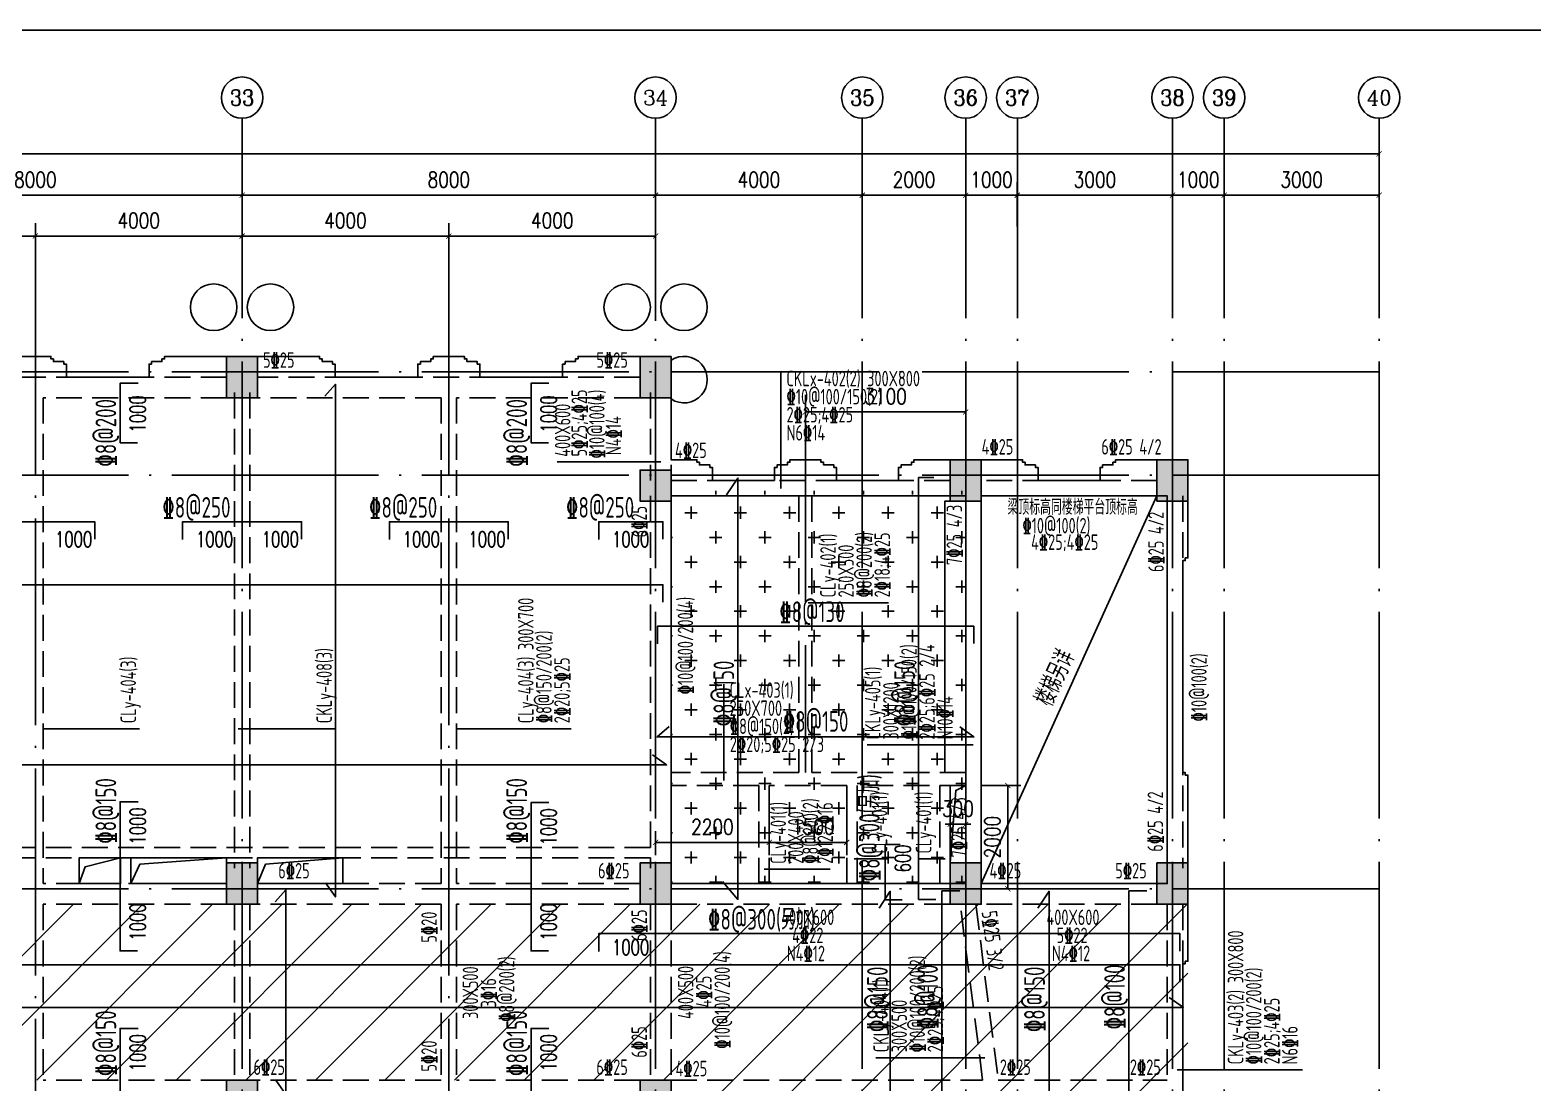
# Model space of a CAD drawing. Header units: millimetres. Extents: x 2998490 to 15040601, y 444546 to 7822218.
# Drawn here: x 14669164 to 14698243, y 7591547 to 7611914 of the extents above; entities that cross this region are included whole.
import ezdxf
from ezdxf.enums import TextEntityAlignment as Align

# ---------------------------------------------------------------- set-up
doc = ezdxf.new("R2010")
doc.units = ezdxf.units.MM
doc.header["$LTSCALE"] = 2000
doc.linetypes.add('DASH', pattern=[0.35, 0.25, -0.1])
doc.linetypes.add('DOTE', pattern=[2.42, 2, -0.2, 0.02, -0.2])
for name, color, linetype in [('3-AXIS', 3, 'Continuous'), ('3-AXIS_TEXT', 7, 'Continuous'), ('3-ban', 84, 'Continuous'), ('3-ban-hatch', 9, 'Continuous'), ('3-ban-rein', 1, 'Continuous'), ('3-ban-TEXT', 7, 'Continuous'), ('3-COLUMN-UP', 2, 'Continuous'), ('3-dote', 43, 'DOTE'), ('3-HATCH', 8, 'Continuous'), ('3-liang-rein-X', 54, 'Continuous'), ('3-liang-rein-Y', 130, 'Continuous'), ('3-liang-R截面-X', 50, 'Continuous'), ('3-liang-R截面-Y', 70, 'Continuous'), ('3-liang-s-1', 44, 'Continuous'), ('3-liang-xu', 120, 'DASH'), ('3-装饰线脚', 7, 'Continuous'), ('AXIS', 3, 'Continuous'), ('AXIS_TEXT', 7, 'Continuous'), ('图框', 7, 'Continuous')]:
    doc.layers.add(name, color=color, linetype=linetype)
doc.layers.add('3-零部件', color=73, linetype='Continuous', lineweight=5)
doc.styles.add('_TCH_AXIS', font='COMPLEX', dxfattribs={"bigfont": 'GBCBIG'})
doc.styles.add('COMPLEX', font='COMPLEX')
doc.styles.add('DIM_FONT', font='SIMPLEX', dxfattribs={"width": 0.8, "bigfont": 'HZTXT'})
doc.styles.add('TJ1', font='tj-romans1.shx', dxfattribs={"width": 0.8, "bigfont": 'tj-hztxt1.shx'})
doc.styles.add('TSSD_Rein', font='Tssdeng.shx', dxfattribs={"width": 0.7, "bigfont": 'hztxt.shx'})
doc.dimstyles.new('DIMN100', dxfattribs={"dimtxt": 300, "dimasz": 100, "dimexe": 250, "dimexo": 300, "dimgap": 150, "dimtad": 1, "dimdec": 0, "dimzin": 0, "dimdsep": 46, "dimtxsty": 'DIM_FONT', "dimblk": 'ARCHTICK', "dimcen": 0.09, "dimclrt": 7, "dimazin": 2, "dimtfac": 1, "dimtdec": 0, "dimtix": 1, "dimtmove": 2, "dimatfit": 3, "dimldrblk": 'ARCHTICK', "dimfxl": 0, "dimtolj": 1, "dimtzin": 0, "dimarcsym": 0})

# ---------------------------------------------------------------- blocks, each defined once
blk = doc.blocks.new('_ArchTick')
at = {"color": 0, "linetype": 'ByBlock', "const_width": 0.15}
blk.add_lwpolyline([(-0.5, -0.5), (0.5, 0.5)], dxfattribs=at)
blk = doc.blocks.new('*D281')
at = {"layer": 'AXIS', "color": 0, "lineweight": -2}
for p, q in [((14665267, 7608117), (14665267, 7608969)), ((14673267, 7608117), (14673267, 7608969)), ((14665267, 7608719), (14673267, 7608719))]:
    blk.add_line(p, q, dxfattribs=at)
at = {"layer": 'Defpoints', "color": 0}
for p in [(14673267, 7608719), (14665267, 7607817), (14673267, 7607817)]:
    blk.add_point(p, dxfattribs=at)
at = {"layer": 'AXIS', "color": 0, "lineweight": -2, "xscale": 100, "yscale": 100, "zscale": 100, "rotation": 180}
blk.add_blockref('_ArchTick', (14665267, 7608719), dxfattribs=at)
at = {"layer": 'AXIS', "color": 0, "lineweight": -2, "xscale": 100, "yscale": 100, "zscale": 100}
blk.add_blockref('_ArchTick', (14673267, 7608719), dxfattribs=at)
at = {"layer": 'AXIS', "color": 7, "insert": (14669267, 7609019), "char_height": 300, "attachment_point": 5, "style": 'DIM_FONT'}
blk.add_mtext('\\A1;8000', dxfattribs=at)
blk = doc.blocks.new('*D282')
at = {"layer": 'AXIS', "color": 0, "lineweight": -2}
for p, q in [((14673267, 7608117), (14673267, 7608969)), ((14681267, 7608117), (14681267, 7608969)), ((14673267, 7608719), (14681267, 7608719))]:
    blk.add_line(p, q, dxfattribs=at)
at = {"layer": 'Defpoints', "color": 0}
for p in [(14681267, 7608719), (14673267, 7607817), (14681267, 7607817)]:
    blk.add_point(p, dxfattribs=at)
at = {"layer": 'AXIS', "color": 0, "lineweight": -2, "xscale": 100, "yscale": 100, "zscale": 100, "rotation": 180}
blk.add_blockref('_ArchTick', (14673267, 7608719), dxfattribs=at)
at = {"layer": 'AXIS', "color": 0, "lineweight": -2, "xscale": 100, "yscale": 100, "zscale": 100}
blk.add_blockref('_ArchTick', (14681267, 7608719), dxfattribs=at)
at = {"layer": 'AXIS', "color": 7, "insert": (14677267, 7609019), "char_height": 300, "attachment_point": 5, "style": 'DIM_FONT'}
blk.add_mtext('\\A1;8000', dxfattribs=at)
blk = doc.blocks.new('*D283')
at = {"layer": 'AXIS', "color": 0, "lineweight": -2}
for p, q in [((14681267, 7608117), (14681267, 7608969)), ((14685267, 7608117), (14685267, 7608969)), ((14681267, 7608719), (14685267, 7608719))]:
    blk.add_line(p, q, dxfattribs=at)
at = {"layer": 'Defpoints', "color": 0}
for p in [(14685267, 7608719), (14681267, 7607817), (14685267, 7607817)]:
    blk.add_point(p, dxfattribs=at)
at = {"layer": 'AXIS', "color": 0, "lineweight": -2, "xscale": 100, "yscale": 100, "zscale": 100, "rotation": 180}
blk.add_blockref('_ArchTick', (14681267, 7608719), dxfattribs=at)
at = {"layer": 'AXIS', "color": 0, "lineweight": -2, "xscale": 100, "yscale": 100, "zscale": 100}
blk.add_blockref('_ArchTick', (14685267, 7608719), dxfattribs=at)
at = {"layer": 'AXIS', "color": 7, "insert": (14683267, 7609019), "char_height": 300, "attachment_point": 5, "style": 'DIM_FONT'}
blk.add_mtext('\\A1;4000', dxfattribs=at)
blk = doc.blocks.new('*D284')
at = {"layer": 'AXIS', "color": 0, "lineweight": -2}
for p, q in [((14685267, 7608117), (14685267, 7608969)), ((14687267, 7608117), (14687267, 7608969)), ((14685267, 7608719), (14687267, 7608719))]:
    blk.add_line(p, q, dxfattribs=at)
at = {"layer": 'Defpoints', "color": 0}
for p in [(14687267, 7608719), (14685267, 7607817), (14687267, 7607817)]:
    blk.add_point(p, dxfattribs=at)
at = {"layer": 'AXIS', "color": 0, "lineweight": -2, "xscale": 100, "yscale": 100, "zscale": 100, "rotation": 180}
blk.add_blockref('_ArchTick', (14685267, 7608719), dxfattribs=at)
at = {"layer": 'AXIS', "color": 0, "lineweight": -2, "xscale": 100, "yscale": 100, "zscale": 100}
blk.add_blockref('_ArchTick', (14687267, 7608719), dxfattribs=at)
at = {"layer": 'AXIS', "color": 7, "insert": (14686267, 7609019), "char_height": 300, "attachment_point": 5, "style": 'DIM_FONT'}
blk.add_mtext('\\A1;2000', dxfattribs=at)
blk = doc.blocks.new('*D285')
at = {"layer": 'AXIS', "color": 0, "lineweight": -2}
for p, q in [((14687267, 7608117), (14687267, 7608969)), ((14688266, 7608117), (14688266, 7608969)), ((14687267, 7608719), (14687167, 7608719)), ((14687267, 7608719), (14688266, 7608719)), ((14688266, 7608719), (14688366, 7608719))]:
    blk.add_line(p, q, dxfattribs=at)
at = {"layer": 'Defpoints', "color": 0}
for p in [(14688266, 7608719), (14687267, 7607817), (14688266, 7607817)]:
    blk.add_point(p, dxfattribs=at)
at = {"layer": 'AXIS', "color": 0, "lineweight": -2, "xscale": 100, "yscale": 100, "zscale": 100}
blk.add_blockref('_ArchTick', (14687267, 7608719), dxfattribs=at)
at = {"layer": 'AXIS', "color": 0, "lineweight": -2, "xscale": 100, "yscale": 100, "zscale": 100, "rotation": 180}
blk.add_blockref('_ArchTick', (14688266, 7608719), dxfattribs=at)
at = {"layer": 'AXIS', "color": 7, "insert": (14687767, 7609019), "char_height": 300, "attachment_point": 5, "style": 'DIM_FONT'}
blk.add_mtext('\\A1;1000', dxfattribs=at)
blk = doc.blocks.new('*D286')
at = {"layer": 'AXIS', "color": 0, "lineweight": -2}
for p, q in [((14688266, 7608117), (14688266, 7608969)), ((14691267, 7608117), (14691267, 7608969)), ((14688266, 7608719), (14691267, 7608719))]:
    blk.add_line(p, q, dxfattribs=at)
at = {"layer": 'Defpoints', "color": 0}
for p in [(14691267, 7608719), (14688266, 7607817), (14691267, 7607817)]:
    blk.add_point(p, dxfattribs=at)
at = {"layer": 'AXIS', "color": 0, "lineweight": -2, "xscale": 100, "yscale": 100, "zscale": 100, "rotation": 180}
blk.add_blockref('_ArchTick', (14688266, 7608719), dxfattribs=at)
at = {"layer": 'AXIS', "color": 0, "lineweight": -2, "xscale": 100, "yscale": 100, "zscale": 100}
blk.add_blockref('_ArchTick', (14691267, 7608719), dxfattribs=at)
at = {"layer": 'AXIS', "color": 7, "insert": (14689767, 7609019), "char_height": 300, "attachment_point": 5, "style": 'DIM_FONT'}
blk.add_mtext('\\A1;3000', dxfattribs=at)
blk = doc.blocks.new('*D287')
at = {"layer": 'AXIS', "color": 0, "lineweight": -2}
for p, q in [((14691267, 7608117), (14691267, 7608969)), ((14692267, 7608117), (14692267, 7608969)), ((14691267, 7608719), (14691167, 7608719)), ((14691267, 7608719), (14692267, 7608719)), ((14692267, 7608719), (14692367, 7608719))]:
    blk.add_line(p, q, dxfattribs=at)
at = {"layer": 'Defpoints', "color": 0}
for p in [(14692267, 7608719), (14691267, 7607817), (14692267, 7607817)]:
    blk.add_point(p, dxfattribs=at)
at = {"layer": 'AXIS', "color": 0, "lineweight": -2, "xscale": 100, "yscale": 100, "zscale": 100}
blk.add_blockref('_ArchTick', (14691267, 7608719), dxfattribs=at)
at = {"layer": 'AXIS', "color": 0, "lineweight": -2, "xscale": 100, "yscale": 100, "zscale": 100, "rotation": 180}
blk.add_blockref('_ArchTick', (14692267, 7608719), dxfattribs=at)
at = {"layer": 'AXIS', "color": 7, "insert": (14691767, 7609019), "char_height": 300, "attachment_point": 5, "style": 'DIM_FONT'}
blk.add_mtext('\\A1;1000', dxfattribs=at)
blk = doc.blocks.new('*D288')
at = {"layer": 'AXIS', "color": 0, "lineweight": -2}
for p, q in [((14692267, 7608117), (14692267, 7608969)), ((14695267, 7608117), (14695267, 7608969)), ((14692267, 7608719), (14695267, 7608719))]:
    blk.add_line(p, q, dxfattribs=at)
at = {"layer": 'Defpoints', "color": 0}
for p in [(14695267, 7608719), (14692267, 7607817), (14695267, 7607817)]:
    blk.add_point(p, dxfattribs=at)
at = {"layer": 'AXIS', "color": 0, "lineweight": -2, "xscale": 100, "yscale": 100, "zscale": 100, "rotation": 180}
blk.add_blockref('_ArchTick', (14692267, 7608719), dxfattribs=at)
at = {"layer": 'AXIS', "color": 0, "lineweight": -2, "xscale": 100, "yscale": 100, "zscale": 100}
blk.add_blockref('_ArchTick', (14695267, 7608719), dxfattribs=at)
at = {"layer": 'AXIS', "color": 7, "insert": (14693767, 7609019), "char_height": 300, "attachment_point": 5, "style": 'DIM_FONT'}
blk.add_mtext('\\A1;3000', dxfattribs=at)
blk = doc.blocks.new('*D289')
at = {"layer": 'AXIS', "color": 0, "lineweight": -2}
for p, q in [((14619017, 7607317), (14619017, 7609769)), ((14619017, 7609519), (14695267, 7609519)), ((14695267, 7607317), (14695267, 7609769))]:
    blk.add_line(p, q, dxfattribs=at)
at = {"layer": 'Defpoints', "color": 0}
for p in [(14695267, 7609519), (14619017, 7607017), (14695267, 7607017)]:
    blk.add_point(p, dxfattribs=at)
at = {"layer": 'AXIS', "color": 0, "lineweight": -2, "xscale": 100, "yscale": 100, "zscale": 100, "rotation": 180}
blk.add_blockref('_ArchTick', (14619017, 7609519), dxfattribs=at)
at = {"layer": 'AXIS', "color": 0, "lineweight": -2, "xscale": 100, "yscale": 100, "zscale": 100}
blk.add_blockref('_ArchTick', (14695267, 7609519), dxfattribs=at)
at = {"layer": 'AXIS', "color": 7, "insert": (14661202, 7609819), "char_height": 300, "attachment_point": 5, "style": 'DIM_FONT'}
blk.add_mtext('\\A1;76250', dxfattribs=at)
blk = doc.blocks.new('_AXISO')
blk.add_circle((0, 0), 0.5)
at = {"layer": '3-AXIS_TEXT', "style": 'COMPLEX', "width": 1.041667}
blk.add_attdef('A', text='', height=0.56, dxfattribs=at).set_placement((-0.25, -0.28), (0.25, -0.28), align=Align.FIT)
blk = doc.blocks.new('*D1412')
at = {"layer": '3-零部件', "color": 0, "lineweight": -2}
for p, q in [((14673267, 7606401), (14673267, 7608179)), ((14677267, 7606051), (14677267, 7608179)), ((14673267, 7607929), (14677267, 7607929))]:
    blk.add_line(p, q, dxfattribs=at)
at = {"layer": 'Defpoints', "color": 0}
for p in [(14677267, 7607929), (14673267, 7606101), (14677267, 7605751)]:
    blk.add_point(p, dxfattribs=at)
at = {"layer": '3-零部件', "color": 0, "lineweight": -2, "xscale": 100, "yscale": 100, "zscale": 100, "rotation": 180}
blk.add_blockref('_ArchTick', (14673267, 7607929), dxfattribs=at)
at = {"layer": '3-零部件', "color": 0, "lineweight": -2, "xscale": 100, "yscale": 100, "zscale": 100}
blk.add_blockref('_ArchTick', (14677267, 7607929), dxfattribs=at)
at = {"layer": '3-零部件', "color": 7, "insert": (14675267, 7608229), "char_height": 300, "attachment_point": 5, "style": 'DIM_FONT'}
blk.add_mtext('\\A1;4000', dxfattribs=at)
blk = doc.blocks.new('*D1413')
at = {"layer": '3-零部件', "color": 0, "lineweight": -2}
for p, q in [((14677267, 7606051), (14677267, 7608179)), ((14681267, 7606286), (14681267, 7608179)), ((14677267, 7607929), (14681267, 7607929))]:
    blk.add_line(p, q, dxfattribs=at)
at = {"layer": 'Defpoints', "color": 0}
for p in [(14681267, 7607929), (14677267, 7605751), (14681267, 7605986)]:
    blk.add_point(p, dxfattribs=at)
at = {"layer": '3-零部件', "color": 0, "lineweight": -2, "xscale": 100, "yscale": 100, "zscale": 100, "rotation": 180}
blk.add_blockref('_ArchTick', (14677267, 7607929), dxfattribs=at)
at = {"layer": '3-零部件', "color": 0, "lineweight": -2, "xscale": 100, "yscale": 100, "zscale": 100}
blk.add_blockref('_ArchTick', (14681267, 7607929), dxfattribs=at)
at = {"layer": '3-零部件', "color": 7, "insert": (14679267, 7608229), "char_height": 300, "attachment_point": 5, "style": 'DIM_FONT'}
blk.add_mtext('\\A1;4000', dxfattribs=at)
blk = doc.blocks.new('*D1414')
at = {"layer": '3-零部件', "color": 0, "lineweight": -2}
for p, q in [((14665267, 7606350), (14665267, 7608179)), ((14669267, 7606312), (14669267, 7608179)), ((14665267, 7607929), (14669267, 7607929))]:
    blk.add_line(p, q, dxfattribs=at)
at = {"layer": 'Defpoints', "color": 0}
for p in [(14669267, 7607929), (14665267, 7606050), (14669267, 7606012)]:
    blk.add_point(p, dxfattribs=at)
at = {"layer": '3-零部件', "color": 0, "lineweight": -2, "xscale": 100, "yscale": 100, "zscale": 100, "rotation": 180}
blk.add_blockref('_ArchTick', (14665267, 7607929), dxfattribs=at)
at = {"layer": '3-零部件', "color": 0, "lineweight": -2, "xscale": 100, "yscale": 100, "zscale": 100}
blk.add_blockref('_ArchTick', (14669267, 7607929), dxfattribs=at)
at = {"layer": '3-零部件', "color": 7, "insert": (14667267, 7608229), "char_height": 300, "attachment_point": 5, "style": 'DIM_FONT'}
blk.add_mtext('\\A1;4000', dxfattribs=at)
blk = doc.blocks.new('*D1415')
at = {"layer": '3-零部件', "color": 0, "lineweight": -2}
for p, q in [((14669267, 7606938), (14669267, 7608179)), ((14673267, 7606938), (14673267, 7608179)), ((14669267, 7607929), (14673267, 7607929))]:
    blk.add_line(p, q, dxfattribs=at)
at = {"layer": 'Defpoints', "color": 0}
for p in [(14673267, 7607929), (14669267, 7606638), (14673267, 7606638)]:
    blk.add_point(p, dxfattribs=at)
at = {"layer": '3-零部件', "color": 0, "lineweight": -2, "xscale": 100, "yscale": 100, "zscale": 100, "rotation": 180}
blk.add_blockref('_ArchTick', (14669267, 7607929), dxfattribs=at)
at = {"layer": '3-零部件', "color": 0, "lineweight": -2, "xscale": 100, "yscale": 100, "zscale": 100}
blk.add_blockref('_ArchTick', (14673267, 7607929), dxfattribs=at)
at = {"layer": '3-零部件', "color": 7, "insert": (14671267, 7608229), "char_height": 300, "attachment_point": 5, "style": 'DIM_FONT'}
blk.add_mtext('\\A1;4000', dxfattribs=at)
blk = doc.blocks.new('*D1780')
at = {"layer": '3-ban', "color": 0, "lineweight": -2}
for p, q in [((14683467, 7596816), (14683467, 7595950)), ((14681267, 7596416), (14681267, 7595950)), ((14681267, 7596200), (14683467, 7596200))]:
    blk.add_line(p, q, dxfattribs=at)
at = {"layer": 'Defpoints', "color": 0}
for p in [(14683467, 7597116), (14681267, 7596716), (14683467, 7596200)]:
    blk.add_point(p, dxfattribs=at)
at = {"layer": '3-ban', "color": 0, "lineweight": -2, "xscale": 100, "yscale": 100, "zscale": 100, "rotation": 180}
blk.add_blockref('_ArchTick', (14681267, 7596200), dxfattribs=at)
at = {"layer": '3-ban', "color": 0, "lineweight": -2, "xscale": 100, "yscale": 100, "zscale": 100}
blk.add_blockref('_ArchTick', (14683467, 7596200), dxfattribs=at)
at = {"layer": '3-ban', "color": 7, "insert": (14682367, 7596500), "char_height": 300, "attachment_point": 5, "style": 'DIM_FONT'}
blk.add_mtext('\\A1;2200', dxfattribs=at)
blk = doc.blocks.new('*D1781')
at = {"layer": '3-ban', "color": 0, "lineweight": -2}
for p, q in [((14683467, 7596816), (14683467, 7595950)), ((14684967, 7596998), (14684967, 7595950)), ((14683467, 7596200), (14684967, 7596200))]:
    blk.add_line(p, q, dxfattribs=at)
at = {"layer": 'Defpoints', "color": 0}
for p in [(14684967, 7597298), (14683467, 7597116), (14684967, 7596200)]:
    blk.add_point(p, dxfattribs=at)
at = {"layer": '3-ban', "color": 0, "lineweight": -2, "xscale": 100, "yscale": 100, "zscale": 100, "rotation": 180}
blk.add_blockref('_ArchTick', (14683467, 7596200), dxfattribs=at)
at = {"layer": '3-ban', "color": 0, "lineweight": -2, "xscale": 100, "yscale": 100, "zscale": 100}
blk.add_blockref('_ArchTick', (14684967, 7596200), dxfattribs=at)
at = {"layer": '3-ban', "color": 7, "insert": (14684320, 7596500), "char_height": 300, "attachment_point": 5, "style": 'DIM_FONT'}
blk.add_mtext('\\A1;1500', dxfattribs=at)
blk = doc.blocks.new('*D1782')
at = {"layer": '3-ban', "color": 0, "lineweight": -2}
for p, q in [((14686967, 7596552), (14686867, 7596552)), ((14686967, 7596552), (14687267, 7596552)), ((14687267, 7596552), (14687367, 7596552)), ((14686967, 7596416), (14686967, 7596302)), ((14687267, 7596416), (14687267, 7596302))]:
    blk.add_line(p, q, dxfattribs=at)
at = {"layer": 'Defpoints', "color": 0}
for p in [(14686967, 7596716), (14687267, 7596716), (14687267, 7596552)]:
    blk.add_point(p, dxfattribs=at)
at = {"layer": '3-ban', "color": 0, "lineweight": -2, "xscale": 100, "yscale": 100, "zscale": 100}
blk.add_blockref('_ArchTick', (14686967, 7596552), dxfattribs=at)
at = {"layer": '3-ban', "color": 0, "lineweight": -2, "xscale": 100, "yscale": 100, "zscale": 100, "rotation": 180}
blk.add_blockref('_ArchTick', (14687267, 7596552), dxfattribs=at)
at = {"layer": '3-ban', "color": 7, "insert": (14687117, 7596852), "char_height": 300, "attachment_point": 5, "style": 'DIM_FONT'}
blk.add_mtext('\\A1;300', dxfattribs=at)
blk = doc.blocks.new('*D1783')
at = {"layer": '3-ban', "color": 0, "lineweight": -2}
for p, q in [((14687567, 7597302), (14688333, 7597302)), ((14688083, 7597302), (14688083, 7595302)), ((14687867, 7595302), (14688333, 7595302))]:
    blk.add_line(p, q, dxfattribs=at)
at = {"layer": 'Defpoints', "color": 0}
for p in [(14687267, 7597302), (14687567, 7595302), (14688083, 7595302)]:
    blk.add_point(p, dxfattribs=at)
at = {"layer": '3-ban', "color": 0, "lineweight": -2, "xscale": 100, "yscale": 100, "zscale": 100}
for p, rotation in [((14688083, 7597302), 90), ((14688083, 7595302), 270)]:
    blk.add_blockref('_ArchTick', p, dxfattribs=dict(at, rotation=rotation))
at = {"layer": '3-ban', "color": 7, "insert": (14687783, 7596302), "char_height": 300, "attachment_point": 5, "rotation": 90, "style": 'DIM_FONT'}
blk.add_mtext('\\A1;2000', dxfattribs=at)
blk = doc.blocks.new('*D1784')
at = {"layer": '3-ban', "color": 0, "lineweight": -2}
for p, q in [((14684167, 7603902), (14684167, 7604778)), ((14687267, 7603902), (14687267, 7604778)), ((14684167, 7604528), (14687267, 7604528))]:
    blk.add_line(p, q, dxfattribs=at)
at = {"layer": 'Defpoints', "color": 0}
for p in [(14687267, 7604528), (14684167, 7603602), (14687267, 7603602)]:
    blk.add_point(p, dxfattribs=at)
at = {"layer": '3-ban', "color": 0, "lineweight": -2, "xscale": 100, "yscale": 100, "zscale": 100, "rotation": 180}
blk.add_blockref('_ArchTick', (14684167, 7604528), dxfattribs=at)
at = {"layer": '3-ban', "color": 0, "lineweight": -2, "xscale": 100, "yscale": 100, "zscale": 100}
blk.add_blockref('_ArchTick', (14687267, 7604528), dxfattribs=at)
at = {"layer": '3-ban', "color": 7, "insert": (14685717, 7604828), "char_height": 300, "attachment_point": 5, "style": 'DIM_FONT'}
blk.add_mtext('\\A1;3100', dxfattribs=at)

msp = doc.modelspace()

# ---------------------------------------------------------------- hatches: boundary and pattern name
at = {"layer": '3-ban-hatch'}
h = msp.add_hatch(dxfattribs=at)
h.set_pattern_fill('CROSS', color=8, scale=75, style=0)
h.set_pattern_definition([(0, (0, -84100), (476.25, 476.25), [238.125, -714.375]), (90, (119.06, -84219.06), (-476.25, 476.25), [238.125, -714.375])])
h.paths.add_polyline_path([(14681566.8, 7595402), (14687266.8, 7595402), (14687266.8, 7603002), (14681566.8, 7603002)])
h = msp.add_hatch(dxfattribs=at)
h.set_pattern_fill('ANSI31', color=8, scale=300, style=0)
h.set_pattern_definition([(225, (29074325.8, 15266828), (673.51921, -673.51921), [])])
h.paths.add_polyline_path([(14691566.9, 7595002), (14691566.9, 7588602), (14692155.7, 7588602), (14692660.5, 7588297.4), (14695264, 7585694.7), (14695493.1, 7585140.6), (14695493.1, 7581461.7), (14695262.8, 7580908.1), (14692660.8, 7578306), (14692106.7, 7578077), (14688427.3, 7578077), (14687873.3, 7578306.2), (14685271.6, 7580907.9), (14685041.9, 7581461.7), (14685041.9, 7583002), (14681566.9, 7583002), (14681566.9, 7588602), (14681566.9, 7591302), (14681566.9, 7591602), (14618716.9, 7591602), (14618716.9, 7595002)])
at = {"layer": '3-HATCH'}
for points in [[(14673566.9, 7605602), (14672966.9, 7605602), (14672966.9, 7604802), (14673566.9, 7604802)], [(14681566.9, 7605602), (14680966.9, 7605602), (14680966.9, 7604802), (14681566.9, 7604802)], [(14681566.8, 7602802), (14680966.8, 7602802), (14680966.8, 7603402), (14681566.8, 7603402)], [(14687566.8, 7603602), (14686966.8, 7603602), (14686966.8, 7602802), (14687566.8, 7602802)], [(14691566.8, 7603602), (14690966.8, 7603602), (14690966.8, 7602802), (14691566.8, 7602802)], [(14673566.9, 7595802), (14672966.9, 7595802), (14672966.9, 7595002), (14673566.9, 7595002)], [(14681566.9, 7595802), (14680966.9, 7595802), (14680966.9, 7595002), (14681566.9, 7595002)], [(14687566.8, 7595802), (14686966.8, 7595802), (14686966.8, 7595002), (14687566.8, 7595002)], [(14691566.8, 7595802), (14690966.8, 7595802), (14690966.8, 7595002), (14691566.8, 7595002)], [(14673566.9, 7591602), (14672966.9, 7591602), (14672966.9, 7590802), (14673566.9, 7590802)], [(14681566.9, 7591602), (14680966.9, 7591602), (14680966.9, 7590802), (14681566.9, 7590802)]]:
    msp.add_hatch(color=256, dxfattribs=at).paths.add_polyline_path(points)

# ---------------------------------------------------------------- linework, layer by layer
at = {"layer": '3-AXIS', "color": 15, "linetype": 'DOTE'}
for p, q in [((14673266.8, 7577302), (14673266.8, 7607816.5)), ((14681266.8, 7577302), (14681266.8, 7607816.5)), ((14685266.8, 7577302), (14685266.8, 7607816.5)), ((14687266.8, 7577302), (14687266.8, 7607816.5)), ((14688266.4, 7577302), (14688266.4, 7607816.5)), ((14691266.8, 7577302), (14691266.8, 7607816.5)), ((14692267.3, 7577302), (14692267.3, 7607816.5)), ((14695266.8, 7577302), (14695266.8, 7607816.5)), ((14695266.8, 7605302), (14614408.5, 7605302)), ((14695266.8, 7603302), (14614408.5, 7603302)), ((14695266.8, 7595302), (14614408.5, 7595302))]:
    msp.add_line(p, q, dxfattribs=at)
at = {"layer": '3-ban'}
msp.add_lwpolyline([(14686866.8, 7597552), (14687266.8, 7597552), (14687266.8, 7602802), (14686866.8, 7602802)], close=True, dxfattribs=at)
at = {"layer": '3-ban-rein'}
for points in [[(14671245.3, 7603931.2), (14670907.3, 7603931.2), (14670907.3, 7605081.2), (14671253.3, 7605081.2)], [(14674879.1, 7595418.1), (14675072.5, 7595144.4), (14675072.5, 7605061.8), (14674869.4, 7604832.4)], [(14679195.3, 7603931.2), (14678857.3, 7603931.2), (14678857.3, 7605081.2), (14679203.3, 7605081.2)], [(14682641.8, 7602922.9), (14682859.8, 7603248.5), (14682859.8, 7595098.4), (14682562.3, 7595440.6)], [(14686649.3, 7603256.8), (14686357.2, 7603256.8), (14686357.2, 7595098.4), (14686686.5, 7595098.4)], [(14670416.8, 7602065.7), (14670416.8, 7602403.7), (14668116.8, 7602403.7), (14668116.8, 7602057.7)], [(14674416.8, 7602065.7), (14674416.8, 7602403.7), (14672116.8, 7602403.7), (14672116.8, 7602057.7)], [(14678416.8, 7602065.7), (14678416.8, 7602403.7), (14676116.8, 7602403.7), (14676116.8, 7602057.7)], [(14681410.6, 7602065.7), (14681410.6, 7602403.7), (14680166.8, 7602403.7), (14680166.8, 7602057.7)], [(14681410.6, 7600845.4), (14681410.6, 7601183.3), (14618819.5, 7601183.3), (14618819.5, 7600837.3)], [(14687421.7, 7600046.7), (14687421.7, 7600384.7), (14681306.8, 7600384.7), (14681306.8, 7600038.6)], [(14687153.5, 7598434.2), (14687427.2, 7598240.7), (14681297.6, 7598240.7), (14681527, 7598443.8)], [(14681204.9, 7597893.8), (14681478.5, 7597700.4), (14618817.4, 7597700.4), (14619046.8, 7597903.4)], [(14671245.3, 7594102), (14670907.3, 7594102), (14670907.3, 7596987.5), (14671253.3, 7596987.5)], [(14679195.3, 7594102), (14678857.3, 7594102), (14678857.3, 7596971.1), (14679203.3, 7596971.1)], [(14686002.4, 7596156.9), (14685710.4, 7596156.9), (14685710.4, 7595087.1), (14686039.7, 7595087.1)], [(14673918.5, 7591597.8), (14674112, 7591324.1), (14674112, 7595281.4), (14673908.9, 7595052)], [(14687144.5, 7590502), (14686806.5, 7590502), (14686806.5, 7595262.4), (14687152.6, 7595262.4)], [(14690762.2, 7590502), (14690424.2, 7590502), (14690424.2, 7595262.4), (14690770.3, 7595262.4)], [(14685590.6, 7594930.4), (14685808.6, 7595256), (14685808.6, 7588452), (14685511.1, 7588794.1)], [(14688661.2, 7594930.4), (14688879.2, 7595256), (14688879.2, 7588452), (14688581.7, 7588794.1)], [(14691410.6, 7594098.2), (14691410.6, 7594436.1), (14680166.8, 7594436.1), (14680166.8, 7594090.1)], [(14691410.6, 7593495.5), (14691410.6, 7593833.4), (14618833.6, 7593833.4), (14618833.6, 7593487.4)], [(14691204.9, 7593199.5), (14691478.5, 7593006.1), (14618817.4, 7593006.1), (14619046.8, 7593209.2)], [(14671245.3, 7589643.7), (14670907.3, 7589643.7), (14670907.3, 7592602), (14671253.3, 7592602)], [(14679195.3, 7589626.3), (14678857.3, 7589626.3), (14678857.3, 7592602), (14679203.3, 7592602)]]:
    msp.add_lwpolyline(points, dxfattribs=at)
at = {"layer": '3-COLUMN-UP'}
for points in [[(14673566.9, 7605602), (14672966.9, 7605602), (14672966.9, 7604802), (14673566.9, 7604802)], [(14681566.9, 7605602), (14680966.9, 7605602), (14680966.9, 7604802), (14681566.9, 7604802)], [(14681566.8, 7602802), (14680966.8, 7602802), (14680966.8, 7603402), (14681566.8, 7603402)], [(14687566.8, 7603602), (14686966.8, 7603602), (14686966.8, 7602802), (14687566.8, 7602802)], [(14691566.8, 7603602), (14690966.8, 7603602), (14690966.8, 7602802), (14691566.8, 7602802)], [(14673566.9, 7595802), (14672966.9, 7595802), (14672966.9, 7595002), (14673566.9, 7595002)], [(14681566.9, 7595802), (14680966.9, 7595802), (14680966.9, 7595002), (14681566.9, 7595002)], [(14687566.8, 7595802), (14686966.8, 7595802), (14686966.8, 7595002), (14687566.8, 7595002)], [(14691566.8, 7595802), (14690966.8, 7595802), (14690966.8, 7595002), (14691566.8, 7595002)], [(14673566.9, 7591602), (14672966.9, 7591602), (14672966.9, 7590802), (14673566.9, 7590802)], [(14681566.9, 7591602), (14680966.9, 7591602), (14680966.9, 7590802), (14681566.9, 7590802)]]:
    msp.add_lwpolyline(points, close=True, dxfattribs=at)
at = {"layer": '3-dote'}
for p, q in [((14669266.8, 7607307.2), (14669266.8, 7579125.6)), ((14677266.8, 7607307.2), (14677266.8, 7579125.6)), ((14684166.8, 7604856.3), (14684166.8, 7597552))]:
    msp.add_line(p, q, dxfattribs=at)
at = {"layer": '3-liang-R截面-X'}
for p, q in [((14683688.6, 7605308.6), (14683688.6, 7603043.8)), ((14682590.6, 7599263.9), (14682590.6, 7597395.5))]:
    msp.add_line(p, q, dxfattribs=at)
at = {"layer": '3-liang-R截面-Y'}
for p, q in [((14681367.1, 7603561.2), (14679361.7, 7603561.2)), ((14685772.2, 7600834.6), (14684217.7, 7600834.6)), ((14671282.3, 7598399.7), (14669402.3, 7598399.7)), ((14675071.2, 7598399.7), (14673191.3, 7598399.7)), ((14679632.3, 7598399.7), (14677402.3, 7598399.7)), ((14687413.9, 7598084.9), (14685361, 7598084.9)), ((14685763.5, 7595880.5), (14685112.5, 7595880.5)), ((14686870, 7595880.5), (14686365.4, 7595880.5)), ((14684644.8, 7595680.5), (14683367.2, 7595680.5)), ((14687635.4, 7592035.3), (14685527.2, 7592035.3)), ((14693781.1, 7591802), (14691360.5, 7591802))]:
    msp.add_line(p, q, dxfattribs=at)
at = {"layer": '3-liang-s-1'}
msp.add_line((14687566.9, 7595402), (14690966.9, 7602902), dxfattribs=at)
for points in [[(14673266.8, 7605602), (14671766.8, 7605602), (14671766.8, 7605552), (14671716.8, 7605552), (14671716.8, 7605502), (14671516.8, 7605502), (14671516.8, 7605452), (14671466.8, 7605452), (14671466.8, 7605202), (14669866.8, 7605202), (14669866.8, 7605452), (14669816.8, 7605452), (14669816.8, 7605502), (14669616.8, 7605502), (14669616.8, 7605552), (14669566.8, 7605552), (14669566.8, 7605602), (14668966.8, 7605602)], [(14681266.8, 7605602), (14679766.8, 7605602), (14679766.8, 7605552), (14679716.8, 7605552), (14679716.8, 7605502), (14679516.8, 7605502), (14679516.8, 7605452), (14679466.8, 7605452), (14679466.8, 7605202), (14677866.8, 7605202), (14677866.8, 7605452), (14677816.8, 7605452), (14677816.8, 7605502), (14677616.8, 7605502), (14677616.8, 7605552), (14677566.8, 7605552), (14677566.8, 7605602), (14676966.8, 7605602), (14676966.8, 7605552), (14676916.8, 7605552), (14676916.8, 7605502), (14676716.8, 7605502), (14676716.8, 7605452), (14676666.8, 7605452), (14676666.8, 7605202), (14675066.8, 7605202), (14675066.8, 7605452), (14675016.8, 7605452), (14675016.8, 7605502), (14674816.8, 7605502.2), (14674816.8, 7605552), (14674766.8, 7605552), (14674766.8, 7605602), (14673266.8, 7605602)], [(14691466.8, 7589752), (14691466.8, 7593852), (14691516.8, 7593852), (14691516.8, 7593902), (14691566.8, 7593902), (14691566.8, 7597502), (14691516.8, 7597502), (14691516.8, 7597552), (14691466.8, 7597552), (14691466.8, 7601652), (14691516.8, 7601652), (14691516.8, 7601702), (14691566.8, 7601702), (14691566.8, 7603602), (14690166.8, 7603602), (14690166.8, 7603552), (14690116.8, 7603552), (14690116.8, 7603502), (14689916.8, 7603502), (14689916.8, 7603452), (14689866.8, 7603452), (14689866.8, 7603202), (14688666.8, 7603202), (14688666.8, 7603452), (14688616.8, 7603452), (14688616.8, 7603502), (14688416.8, 7603502), (14688416.8, 7603552), (14688366.8, 7603552), (14688366.8, 7603602), (14686266.8, 7603602), (14686266.8, 7603552), (14686216.8, 7603552), (14686216.8, 7603502), (14686016.8, 7603502), (14686016.8, 7603452), (14685966.8, 7603452), (14685966.8, 7603202), (14684766.8, 7603202), (14684766.8, 7603452), (14684716.8, 7603452), (14684716.8, 7603502), (14684516.8, 7603502), (14684516.8, 7603552), (14684466.8, 7603552), (14684466.8, 7603602), (14683866.8, 7603602), (14683866.8, 7603552), (14683816.8, 7603552), (14683816.8, 7603502), (14683616.8, 7603502), (14683616.8, 7603452), (14683566.8, 7603452), (14683566.8, 7603202), (14682366.8, 7603202), (14682366.8, 7603452), (14682316.8, 7603452), (14682316.8, 7603502), (14682116.8, 7603502), (14682116.8, 7603552), (14682066.8, 7603552), (14682066.8, 7603602), (14681566.8, 7603602), (14681566.8, 7605382.2)], [(14686966.9, 7595802), (14687073.4, 7597206.7), (14687266.9, 7597302)], [(14670116.8, 7595402), (14670229.6, 7595729.1), (14670916.8, 7595902)], [(14671116.8, 7595402), (14671289.8, 7595778.3), (14672966.8, 7595902)], [(14673566.9, 7595402), (14673721.2, 7595777.4), (14675216.8, 7595902)]]:
    msp.add_lwpolyline(points, dxfattribs=at)
for points in [[(14681566.8, 7595402), (14687266.8, 7595402), (14687266.8, 7602902), (14681566.9, 7602902)], [(14687566.9, 7595402), (14691166.9, 7595402), (14691166.8, 7602902), (14687566.8, 7602902)], [(14686966.9, 7595802), (14687266.9, 7595802), (14687266.9, 7597302), (14686966.9, 7597302)], [(14670116.8, 7595402), (14670916.8, 7595402), (14670916.8, 7595902), (14670116.8, 7595902)], [(14671116.8, 7595902), (14672966.8, 7595902), (14672966.8, 7595402), (14671116.8, 7595402)], [(14673566.9, 7595402), (14675216.8, 7595402), (14675216.8, 7595902), (14673566.9, 7595902)]]:
    msp.add_lwpolyline(points, close=True, dxfattribs=at)
at = {"layer": '3-liang-xu'}
for p, q in [((14672966.9, 7605202), (14665566.9, 7605202)), ((14680966.9, 7605202), (14673566.9, 7605202)), ((14673116.9, 7604902), (14673116.9, 7595702)), ((14673416.9, 7604902), (14673416.9, 7595702)), ((14681166.9, 7604902), (14681166.8, 7603202)), ((14681566.9, 7604902), (14681566.8, 7603202)), ((14672966.9, 7604802), (14669416.9, 7604802)), ((14669416.9, 7604802), (14669416.9, 7595402)), ((14677116.9, 7604802), (14673566.9, 7604802)), ((14677116.9, 7604802), (14677116.9, 7595402)), ((14680966.9, 7604802), (14677416.9, 7604802)), ((14677416.9, 7604802), (14677416.9, 7595402)), ((14686966.8, 7603202), (14681566.8, 7603202)), ((14690966.9, 7603202), (14687566.9, 7603202)), ((14681166.9, 7602902), (14681166.9, 7595702)), ((14684041.8, 7602902), (14681566.8, 7602902)), ((14681566.9, 7602902), (14681566.9, 7597552)), ((14684041.8, 7602902), (14684041.9, 7597552)), ((14686966.8, 7602902), (14684291.8, 7602902)), ((14684291.8, 7602902), (14684291.9, 7597552)), ((14687266.9, 7602902), (14687266.9, 7597552)), ((14690966.9, 7602902), (14687566.9, 7602902)), ((14687566.9, 7602902), (14687566.9, 7595702)), ((14691166.8, 7602902), (14691166.8, 7595702)), ((14691466.8, 7602902), (14691466.8, 7595702)), ((14684041.9, 7597552), (14681566.9, 7597552)), ((14683266.9, 7597302), (14681566.9, 7597302)), ((14681566.9, 7597302), (14681566.9, 7595702)), ((14683266.9, 7595402), (14683266.9, 7597302)), ((14684966.8, 7597302), (14683466.9, 7597302)), ((14683466.9, 7595402), (14683466.9, 7597302)), ((14687266.9, 7597552), (14684291.9, 7597552)), ((14684966.8, 7595402), (14684966.8, 7597302)), ((14687266.9, 7597302), (14685166.8, 7597302)), ((14685166.8, 7595402), (14685166.8, 7597302)), ((14686766.9, 7595402), (14686766.9, 7597302)), ((14686966.9, 7595402), (14686966.9, 7597302)), ((14687266.9, 7597302), (14687266.9, 7595702)), ((14681166.9, 7596102), (14619016.9, 7596102)), ((14681166.9, 7595902), (14619016.9, 7595902)), ((14672966.9, 7595402), (14669416.9, 7595402)), ((14677116.9, 7595402), (14673566.9, 7595402)), ((14680966.9, 7595402), (14677416.9, 7595402)), ((14683266.9, 7595402), (14681566.9, 7595402)), ((14684966.8, 7595402), (14683466.9, 7595402)), ((14686966.9, 7595402), (14685166.8, 7595402)), ((14690966.9, 7595402), (14687566.9, 7595402)), ((14672966.9, 7595002), (14669416.9, 7595002)), ((14669416.9, 7595002), (14669416.9, 7591602)), ((14673116.9, 7595002), (14673116.9, 7591602)), ((14673416.9, 7595002), (14673416.9, 7591602)), ((14677116.9, 7595002), (14673566.9, 7595002)), ((14677116.9, 7595002), (14677116.9, 7591602)), ((14680966.9, 7595002), (14677416.9, 7595002)), ((14677416.9, 7595002), (14677416.9, 7591602)), ((14681166.9, 7595002), (14681166.9, 7591602)), ((14686966.9, 7595002), (14681566.9, 7595002)), ((14681566.9, 7595002), (14681566.9, 7591602)), ((14687594.5, 7591602), (14687160.4, 7595002)), ((14687462.8, 7595002), (14687896.9, 7591602)), ((14690966.9, 7595002), (14687566.9, 7595002)), ((14691166.8, 7595002), (14691166.8, 7591602)), ((14691466.8, 7595002), (14691466.8, 7588602)), ((14672968.8, 7591602), (14669416.9, 7591602)), ((14677116.9, 7591602), (14673566.9, 7591602)), ((14680966.9, 7591602), (14677416.9, 7591602)), ((14681566.9, 7591602), (14687594.5, 7591602)), ((14687896.9, 7591602), (14691166.8, 7591602))]:
    msp.add_line(p, q, dxfattribs=at)
at = {"layer": '3-装饰线脚'}
for centre in [(14672716.8, 7606552), (14673816.8, 7606552), (14680716.8, 7606552), (14681816.8, 7606552)]:
    msp.add_circle(centre, 450, dxfattribs=at)
msp.add_arc((14681816.8, 7605152), 450, 236.25101, 123.74899, dxfattribs=at)
at = {"layer": 'AXIS'}
for p, q in [((14673266.8, 7607816.5), (14673266.8, 7610206.2)), ((14681266.8, 7607816.5), (14681266.8, 7610206.2)), ((14685266.8, 7607816.5), (14685266.8, 7610206.2)), ((14687266.8, 7607816.5), (14687266.8, 7610206.2)), ((14688266.4, 7607816.5), (14688266.4, 7610206.2)), ((14691266.8, 7607816.5), (14691266.8, 7610206.2)), ((14692267.3, 7607816.5), (14692267.3, 7610206.2)), ((14695266.8, 7607816.5), (14695266.8, 7610206.2))]:
    msp.add_line(p, q, dxfattribs=at)
at = {"layer": '图框'}
msp.add_line((14604649.6, 7611913.6), (14712049.6, 7611913.6), dxfattribs=at)

# ---------------------------------------------------------------- block references
at = {"layer": 'AXIS'}
ref = msp.add_blockref('_AXISO', (14673266.8, 7610606.2), dxfattribs=dict(at, xscale=-800, yscale=800, zscale=800, rotation=179.9999999998666))
ref.add_attrib('A', '33', dxfattribs={"layer": 'AXIS_TEXT', "height": 300.65, "rotation": 360, "style": '_TCH_AXIS'}).set_placement((14673030.6, 7610455.8), (14673503.1, 7610455.8), align=Align.FIT)
ref = msp.add_blockref('_AXISO', (14681266.8, 7610606.2), dxfattribs=dict(at, xscale=-800, yscale=800, zscale=800, rotation=179.9999999998666))
ref.add_attrib('A', '34', dxfattribs={"layer": 'AXIS_TEXT', "height": 288.12, "rotation": 360, "style": '_TCH_AXIS'}).set_placement((14681026.7, 7610462.1), (14681506.9, 7610462.1), align=Align.FIT)
ref = msp.add_blockref('_AXISO', (14685266.8, 7610606.2), dxfattribs=dict(at, xscale=-800, yscale=800, zscale=800, rotation=179.9999999998666))
ref.add_attrib('A', '35', dxfattribs={"layer": 'AXIS_TEXT', "height": 300.65, "rotation": 360, "style": '_TCH_AXIS'}).set_placement((14685030.6, 7610455.8), (14685503.1, 7610455.8), align=Align.FIT)
ref = msp.add_blockref('_AXISO', (14687266.8, 7610606.2), dxfattribs=dict(at, xscale=-800, yscale=800, zscale=800, rotation=179.9999999998666))
ref.add_attrib('A', '36', dxfattribs={"layer": 'AXIS_TEXT', "height": 300.65, "rotation": 360, "style": '_TCH_AXIS'}).set_placement((14687030.6, 7610455.8), (14687503.1, 7610455.8), align=Align.FIT)
ref = msp.add_blockref('_AXISO', (14688266.4, 7610606.2), dxfattribs=dict(at, xscale=-800, yscale=800, zscale=800, rotation=179.9999999998666))
ref.add_attrib('A', '37', dxfattribs={"layer": 'AXIS_TEXT', "height": 300.65, "rotation": 360, "style": '_TCH_AXIS'}).set_placement((14688030.2, 7610455.8), (14688502.6, 7610455.8), align=Align.FIT)
ref = msp.add_blockref('_AXISO', (14691266.8, 7610606.2), dxfattribs=dict(at, xscale=-800, yscale=800, zscale=800, rotation=179.9999999998666))
ref.add_attrib('A', '38', dxfattribs={"layer": 'AXIS_TEXT', "height": 300.65, "rotation": 360, "style": '_TCH_AXIS'}).set_placement((14691030.6, 7610455.8), (14691503.1, 7610455.8), align=Align.FIT)
ref = msp.add_blockref('_AXISO', (14692267.3, 7610606.2), dxfattribs=dict(at, xscale=-800, yscale=800, zscale=800, rotation=179.9999999998666))
ref.add_attrib('A', '39', dxfattribs={"layer": 'AXIS_TEXT', "height": 300.65, "rotation": 360, "style": '_TCH_AXIS'}).set_placement((14692031, 7610455.8), (14692503.5, 7610455.8), align=Align.FIT)
ref = msp.add_blockref('_AXISO', (14695266.8, 7610606.2), dxfattribs=dict(at, xscale=-800, yscale=800, zscale=800, rotation=179.9999999998666))
ref.add_attrib('A', '40', dxfattribs={"layer": 'AXIS_TEXT', "height": 288.12, "rotation": 360, "style": '_TCH_AXIS'}).set_placement((14695026.7, 7610462.1), (14695506.9, 7610462.1), align=Align.FIT)

# ---------------------------------------------------------------- texts
at = {"layer": '3-ban', "style": 'TSSD_Rein', "width": 0.7}
for s, rotation, p in [('%%1328@200', 89.99419, (14670830.3, 7603470, -5065)), ('%%1328@200', 89.99419, (14678780.3, 7603470, -5065)), ('%%1328@250', 0.00581, (14671724.3, 7602480.6, -5065)), ('%%1328@250', 0.00581, (14675724.3, 7602480.6, -5065)), ('%%1328@250', 0.00581, (14679534.8, 7602480.6, -5065)), ('%%1328@130', 0.00581, (14683660.9, 7600461.6, -5065)), ('%%1328@150', 90.00581, (14682787.6, 7598447.7, -5065)), ('%%1328@150', 90.00581, (14686285, 7598447.7, -5065)), ('%%1328@150', 0.00581, (14683728.9, 7598340.5, -5065)), ('%%1328@150', 89.99419, (14670830.3, 7596174.4, -5065)), ('%%1328@150', 89.99419, (14678780.3, 7596174.4, -5065)), ('%%1328@300(另加)', 90.00581, (14685605.6, 7595448.2, -5065)), ('%%1328@300(另加)', 0.00581, (14682283.1, 7594512.9, -5065)), ('%%1328@100', 89.99419, (14686729.5, 7592581.2, -5065)), ('%%1328@100', 89.99419, (14690347.2, 7592581.2, -5065)), ('%%1328@150', 89.99419, (14685759.9, 7592528.8, -5065)), ('%%1328@150', 89.99419, (14688798.5, 7592528.8, -5065)), ('%%1328@150', 89.99419, (14670830.3, 7591680.6, -5065)), ('%%1328@150', 89.99419, (14678780.3, 7591680.6, -5065))]:
    msp.add_text(s, height=400, rotation=rotation, dxfattribs=at).set_placement(p)
at = {"layer": '3-ban-TEXT', "style": 'TJ1', "width": 0.7}
for s, p in [('1000', (14671397.2, 7604128.1)), ('1000', (14679347.2, 7604128.1)), ('1000', (14671397.2, 7596157.4)), ('1000', (14679347.2, 7596141)), ('600', (14686200.3, 7595619.4)), ('1000', (14671397.2, 7594298.9)), ('1000', (14679347.2, 7594298.9)), ('1000', (14671397.2, 7591771.9)), ('1000', (14679347.2, 7591771.9))]:
    msp.add_text(s, height=300, rotation=90, dxfattribs=at).set_placement(p)
for p in [(14669646.5, 7601913.8), (14672373.5, 7601913.8), (14673646.5, 7601913.8), (14676373.5, 7601913.8), (14677646.5, 7601913.8), (14680423.5, 7601913.8), (14680423.5, 7594020.8)]:
    msp.add_text('1000', height=300, dxfattribs=at).set_placement(p)
at = {"layer": '3-liang-rein-X', "style": 'TSSD_Rein', "width": 0.7}
for s, p in [('5%%13225', (14673672.3, 7605380.2)), ('5%%13225', (14680122.3, 7605380.2)), ('%%13210@100/150(2)', (14683801.5, 7604672.7)), ('2%%13225;4%%13225', (14683801.5, 7604322.7)), ('N6%%13214', (14683801.5, 7603972.8)), ('4%%13225', (14687574.9, 7603702)), ('6%%13225 4/2', (14689891.4, 7603702)), ('4%%13225', (14681642.7, 7603633.7)), ('梁顶标高同楼梯平台顶标高', (14688076.5, 7602536.4)), ('%%13210@100(2)', (14688364.8, 7602177.1)), ('4%%13225;4%%13225', (14688532.2, 7601857.9)), ('%%1328@150(2)', (14682703.5, 7598296.3)), ('2%%13220;5%%13225 2/3', (14682703.5, 7597946.3)), ('6%%13225', (14673966.2, 7595502)), ('6%%13225', (14680154.5, 7595502)), ('4%%13225', (14687728.8, 7595502)), ('5%%13225', (14690160.4, 7595502)), ('4%%13222', (14683909.7, 7594252)), ('5%%13222', (14689025.5, 7594252)), ('N4%%13212', (14683805.2, 7593902)), ('N4%%13212', (14688936.7, 7593902)), ('6%%13225', (14673487.6, 7591702)), ('6%%13225', (14680122.3, 7591702)), ('4%%13225', (14681653.4, 7591675.6)), ('2%%13225', (14687928, 7591702)), ('2%%13225', (14690444.1, 7591702))]:
    msp.add_text(s, height=300, dxfattribs=at).set_placement(p)
at = {"layer": '3-liang-rein-Y', "style": 'TSSD_Rein', "width": 0.7}
for s, rotation, p in [('5%%13225;4%%13225', 90, (14679940.2, 7603664.3)), ('%%13210@100(4)', 90, (14680280.6, 7603626.7)), ('N4%%13214', 90, (14680601.8, 7603690.3)), ('6%%13225', 90, (14681099.5, 7602099.6)), ('7%%13225 4/3', 90, (14687197.4, 7601564.9)), ('6%%13225 4/2', 90, (14691100.4, 7601428.6)), ('%%1328@200(2)', 90, (14685451.7, 7600938.8)), ('2%%13218;4%%13225', 90, (14685801.7, 7600938.8)), ('%%13210@100/200(4)', 90, (14681994.6, 7599064.5)), ('%%1328@150/200(2)', 90, (14679255.9, 7598503.9)), ('%%13210@100/150(2)', 90, (14686318.8, 7598189.1)), ('2%%13225;6%%13225 2/4', 90, (14686668.8, 7598189.1)), ('2%%13220;5%%13225', 90, (14679605.9, 7598503.9)), ('%%13210@100(2)', 90, (14691929.6, 7598539.6)), ('N10%%13214', 90, (14687018.8, 7598189.1)), ('%%1328@200(2)', 90, (14684411.3, 7595784.7)), ('7%%13225 4/3', 90, (14687283.2, 7595909.3)), ('6%%13225 4/2', 90, (14691085.2, 7596019.5)), ('2%%13212;2%%13216', 90, (14684697.5, 7595784.7)), ('5%%13220', 90, (14677034.2, 7594260.8)), ('6%%13225', 90, (14681099.5, 7594294.7)), ('5%%13225 3/2', 277, (14687573.5, 7594857.1)), ('%%1328@200(2)', 90, (14678534.2, 7592726.9)), ('%%13210@100/200(4)', 90, (14682706.2, 7592209.3)), ('%%13210@100/200(2)', 90, (14686480.2, 7592139.5)), ('3%%13216', 90, (14678184.2, 7593007.5)), ('4%%13225', 90, (14682349.5, 7593007.5)), ('%%13210@100/200(2)', 90, (14692989.4, 7591906.2)), ('2%%13225;4%%13225', 90, (14686830.2, 7592139.5)), ('2%%13225;4%%13225', 90, (14693339.4, 7591906.2)), ('5%%13220', 90, (14677034.2, 7591767.1)), ('6%%13225', 90, (14681099.5, 7592035.5)), ('N6%%13216', 90, (14693689.4, 7591906.2))]:
    msp.add_text(s, height=300, rotation=rotation, dxfattribs=at).set_placement(p)
at = {"layer": '3-liang-R截面-X', "style": 'TSSD_Rein', "width": 0.7}
for s, p in [('CKLx-402(2) 300X800', (14683796.7, 7605022.7)), ('CLx-403(1)', (14682698.7, 7598996.3)), ('250X700', (14682698.7, 7598646.3)), ('400X600', (14683698.8, 7594602)), ('400X600', (14688830.2, 7594602))]:
    msp.add_text(s, height=300, dxfattribs=at).set_placement(p)
at = {"layer": '3-liang-R截面-Y', "style": 'TSSD_Rein', "width": 0.7}
for s, p in [('400X600', (14679618.9, 7603659.9)), ('CLy-402(1)', (14684751.7, 7600938.8)), ('250X500', (14685101.7, 7600938.8)), ('CLy-404(3) 300X700', (14678906, 7598503.9)), ('CKLy-408(3)', (14675003.9, 7598503.9)), ('CLy-404(3)', (14671214.9, 7598503.9)), ('CKLy-405(1)', (14685618.8, 7598189.1)), ('300X1200', (14685968.8, 7598189.1)), ('CLy-401(1)', (14685748.9, 7595984.7)), ('CLy-401(1)', (14686603.1, 7595984.7)), ('CLy-401(1)', (14683790.7, 7595784.7)), ('200X400', (14684129.5, 7595784.7)), ('CKLy-403(2) 300X800', (14692639.4, 7591906.2)), ('300X500', (14677834.2, 7592784.7)), ('400X500', (14681999.5, 7592784.7)), ('CKLy-404(1)', (14685780.3, 7592139.5)), ('300X500', (14686130.3, 7592139.5))]:
    msp.add_text(s, height=300, rotation=90, dxfattribs=at).set_placement(p)
at = {"layer": '3-liang-s-1', "style": 'TSSD_Rein', "width": 0.7}
msp.add_text('楼梯另详', height=400, rotation=65, dxfattribs=at).set_placement((14688936.3, 7598796.4))

# ---------------------------------------------------------------- dimensions: what is measured, and where the dimension line sits
at = {"layer": '3-ban'}
for base, p1, p2, picture, middle in [((14687266.8, 7604528.4), (14684166.8, 7603602), (14687266.8, 7603602), '*D1784', (14685716.8, 7604828.4)), ((14683466.8, 7596200.5), (14681266.8, 7596715.6), (14683466.8, 7597115.6), '*D1780', (14682366.8, 7596500.5)), ((14687266.8, 7596552), (14686966.8, 7596716.2), (14687266.8, 7596716.2), '*D1782', (14687116.8, 7596852))]:
    dim = msp.add_linear_dim(base=base, p1=p1, p2=p2, dimstyle='DIMN100', dxfattribs=at)
    dim.commit()
    dim.dimension.update_dxf_attribs({"geometry": picture, "text_midpoint": middle})
dim = msp.add_linear_dim(base=(14684966.8, 7596200.5), p1=(14683466.8, 7597115.6), p2=(14684966.8, 7597297.7), dimstyle='DIMN100', dxfattribs=at)
dim.commit()
dim.dimension.update_dxf_attribs({"geometry": '*D1781', "text_midpoint": (14684320.2, 7596500.5), "dimtype": 160})
dim = msp.add_linear_dim(base=(14688083.4, 7595302), p1=(14687266.8, 7597302), p2=(14687566.8, 7595302), angle=90, dimstyle='DIMN100', dxfattribs=at)
dim.commit()
dim.dimension.update_dxf_attribs({"geometry": '*D1783', "text_midpoint": (14687783.4, 7596302)})
at = {"layer": '3-零部件'}
for base, p1, p2, picture, middle in [((14669266.8, 7607928.7), (14665266.8, 7606050), (14669266.8, 7606012.2), '*D1414', (14667266.8, 7608228.7)), ((14673266.8, 7607928.7), (14669266.8, 7606637.7), (14673266.8, 7606637.7), '*D1415', (14671266.8, 7608228.7)), ((14677266.8, 7607928.7), (14673266.8, 7606100.8), (14677266.8, 7605750.8), '*D1412', (14675266.8, 7608228.7)), ((14681266.8, 7607928.7), (14677266.8, 7605750.8), (14681266.8, 7605986.5), '*D1413', (14679266.8, 7608228.7))]:
    dim = msp.add_linear_dim(base=base, p1=p1, p2=p2, dimstyle='DIMN100', dxfattribs=at)
    dim.commit()
    dim.dimension.update_dxf_attribs({"geometry": picture, "text_midpoint": middle})
at = {"layer": 'AXIS'}
dim = msp.add_linear_dim(base=(14695266.8, 7609519.1), p1=(14619016.8, 7607016.5), p2=(14695266.8, 7607016.5), angle=360, dimstyle='DIMN100', dxfattribs=at)
dim.commit()
dim.dimension.update_dxf_attribs({"geometry": '*D289', "text_midpoint": (14661202.1, 7609819.1), "dimtype": 161})
for p1, p2, distance, picture, middle in [((14665266.8, 7607816.5), (14673266.8, 7607816.5), 902.6, '*D281', (14669266.8, 7609019.1)), ((14673266.8, 7607816.5), (14681266.8, 7607816.5), 902.6, '*D282', (14677266.8, 7609019.1)), ((14681266.8, 7607816.5), (14685266.8, 7607816.5), 902.6, '*D283', (14683266.8, 7609019.1)), ((14685266.8, 7607816.5), (14687266.8, 7607816.5), 902.6, '*D284', (14686266.8, 7609019.1)), ((14687266.8, 7607816.5), (14688266.4, 7607816.5), 902.6, '*D285', (14687766.6, 7609019.1)), ((14688266.4, 7607816.5), (14691266.8, 7607816.5), 902.6, '*D286', (14689766.6, 7609019.1)), ((14691266.8333, 7607816.5053), (14692267.2735, 7607816.5053), 902.5512, '*D287', (14691767.0534, 7609019.0565)), ((14692267.2735, 7607816.5053), (14695266.8301, 7607816.5053), 902.5512, '*D288', (14693767.0518, 7609019.0565))]:
    dim = msp.add_aligned_dim(p1=p1, p2=p2, distance=distance, dimstyle='DIMN100', dxfattribs=at)
    dim.commit()
    dim.dimension.update_dxf_attribs({"geometry": picture, "text_midpoint": middle})

doc.saveas('drawing.dxf')
